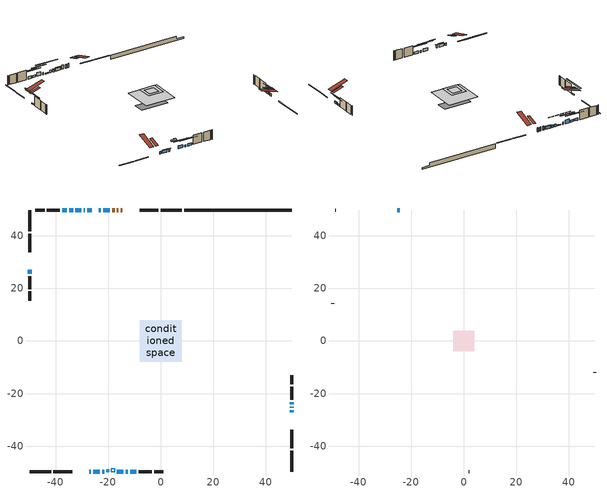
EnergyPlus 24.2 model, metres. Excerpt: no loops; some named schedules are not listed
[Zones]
conditioned space
 floor outside (Floor1 construction): -2.61,-2.61 -2.61,2.61 2.61,2.61 2.61,-2.61 z1.21
 floor adiabatic (AdiabaticFloorConstruction): -7.93,-7.93 -7.93,7.93 7.93,7.93 7.93,-7.93 z3.65
 floor foundation (Slab1 construction): -7.32,-2.89 -7.32,2.89 7.32,2.89 7.32,-2.89 z-1.02
 wall outside (RimJoist1 construction): 8.04,49.81 -0.06,49.81 / -49.81,-49.81 -41.71,-49.81 / -49.81,49.81 -49.81,41.71 / 49.81,-49.81 49.81,-41.71 z1.21:1.51
 wall outside (RimJoist2 construction): -0.99,49.81 -8.03,49.81 / -40.78,-49.81 -33.74,-49.81 / -49.81,40.78 -49.81,33.74 / 49.81,-40.78 49.81,-33.74 z1.21:1.51
 wall outside (AdiabaticWallConstruction 1): -14.6,49.81 -15.22,49.81 / -16.15,49.81 -16.65,49.81 / -17.58,49.81 -18.42,49.81 z1.21:3.24
 wall outside (AdiabaticWallConstruction): -27.17,-49.81 -26.56,-49.81 / -28.81,49.81 -29.27,49.81 / 49.81,-25.38 49.81,-24.92 z1.21:2.43; -19.34,49.81 -21.86,49.81 / -25.63,-49.81 -23.14,-49.81 / -16.66,-49.81 -14.16,-49.81 z1.21:2.66; -22.79,49.81 -23.49,49.81 z1.21:2.2; -22.21,-49.81 -21.52,-49.81 z1.21:2.63; -26.16,49.81 -27.88,49.81 / -49.81,27.17 -49.81,25.59 z1.21:1.72; 49.81,-27.17 49.81,-26.3 / -35.71,49.81 -37.42,49.81 z1.21:2.45; 49.81,-23.99 49.81,-23.28 z1.21:2.23; -30.2,49.81 -32.43,49.81 z1.21:3.22; -33.36,49.81 -34.79,49.81 z1.21:2.28; -13.24,-49.81 -12.52,-49.81 z1.21:2.21; -11.6,-49.81 -9.31,-49.81 z1.21:2.35
 wall outside (Wall1 construction): -38.34,49.81 -43.25,49.81 / -8.38,-49.81 -3.47,-49.81 / -49.81,24.66 -49.81,19.76 / 49.81,-22.35 49.81,-17.44 z1.21:6.09
 wall outside (Wall2 construction): -44.18,49.81 -47.75,49.81 / -2.54,-49.81 1.02,-49.81 / -49.81,18.83 -49.81,15.26 / 49.81,-16.51 49.81,-12.94 z1.21:6.09
 wall foundation (FoundationWall1 construction): 8.97,49.81,-1.02 8.97,49.81,1.21 45.73,49.81,1.21 45.73,49.81,-0.14 49.81,49.81,-0.14 49.81,49.81,-1.02
 window (WindowConstruction 12): -27.17,-49.81 -26.56,-49.81 z1.21:2.43
 window (WindowConstruction 8): -19.35,49.81 -21.86,49.81 z1.21:2.66
 window (WindowConstruction 9): -22.79,49.81 -23.49,49.81 z1.21:2.2
 window (WindowConstruction 10): -25.63,-49.81 -23.14,-49.81 z1.21:2.66
 window (WindowConstruction 11): -22.21,-49.81 -21.52,-49.81 z1.21:2.63
 window (WindowConstruction 13): -26.16,49.81 -27.88,49.81 z1.21:1.72
 window (WindowConstruction 14): -49.81,27.17 -49.81,25.59 z1.21:1.72
 window (WindowConstruction): 49.81,-27.17 49.81,-26.3 z1.21:2.45
 window (WindowConstruction 15): -28.81,49.81 -29.27,49.81 z1.21:2.43
 window (WindowConstruction 16): 49.81,-25.38 49.81,-24.92 z1.21:2.43
 window (WindowConstruction 1): 49.81,-23.99 49.81,-23.28 z1.21:2.22
 window (WindowConstruction 2): -30.2,49.81 -32.43,49.81 z1.21:3.22
 window (WindowConstruction 3): -33.36,49.81 -34.79,49.81 z1.21:2.28
 window (WindowConstruction 4): -35.71,49.81 -37.42,49.81 z1.21:2.45
 window (WindowConstruction 5): -16.65,-49.81 -14.16,-49.81 z1.21:2.66
 window (WindowConstruction 6): -13.24,-49.81 -12.52,-49.81 z1.21:2.21
 window (WindowConstruction 7): -11.6,-49.81 -9.31,-49.81 z1.21:2.35
 door (Door): -14.61,49.81 -15.22,49.81 z1.21:3.24
 door (Door 1): -16.15,49.81 -16.65,49.81 z1.21:3.24
 door (Door 2): -17.58,49.81 -18.42,49.81 z1.21:3.24
 ceiling adiabatic (AdiabaticFloorConstruction): 7.93,-7.93 7.93,7.93 -7.93,7.93 -7.93,-7.93 z3.65
 roof outside (Roof2 construction): -13.68,49.81,6.09 -13.68,44.54,7.84 -12.29,44.54,7.84 -12.29,49.81,6.09; -28.1,-49.81,6.09 -28.1,-44.54,7.84 -29.48,-44.54,7.84 -29.48,-49.81,6.09; -49.81,28.1,6.09 -44.54,28.1,7.84 -44.54,29.48,7.84 -49.81,29.48,6.09; 49.81,-28.1,6.09 44.54,-28.1,7.84 44.54,-29.48,7.84 49.81,-29.48,6.09
 roof outside (AdiabaticRoofConstruction): -19.73,-49.81,6.09 -19.73,-48.99,6.36 -20.6,-48.99,6.36 -20.6,-49.81,6.09; -17.58,-49.81,6.09 -17.58,-48.65,6.47 -18.8,-48.65,6.47 -18.8,-49.81,6.09
 skylight (SkylightConstruction): -19.73,-49.81,6.09 -19.73,-48.99,6.36 -20.59,-48.99,6.36 -20.59,-49.81,6.09
 skylight (SkylightConstruction 1): -17.58,-49.81,6.09 -17.58,-48.65,6.47 -18.8,-48.65,6.47 -18.8,-49.81,6.09
attic - vented
 floor to conditioned space (Floor2 construction Reversed): -2.44,-2.44 -2.44,2.44 2.44,2.44 2.44,-2.44 z6.09
 floor to conditioned space (Floor3 construction Reversed): -3.97,-3.97 -3.97,3.97 3.97,3.97 3.97,-3.97 z6.09
 wall outside (AdiabaticWallConstruction): -24.41,49.81 -25.23,49.81 z1.21:2.43
 wall outside (Wall3 construction): -48.68,49.81 -48.88,49.81 / 1.95,-49.81 2.15,-49.81 / -49.81,14.33 -49.81,14.13 / 49.81,-12.01 49.81,-11.81 z1.21:6.09
 window (WindowConstruction 17): -24.42,49.81 -25.23,49.81 z1.21:2.43
 roof outside (Roof1 construction): -11.36,49.81,6.09 -11.36,40.72,9.12 -8.96,40.72,9.12 -8.96,49.81,6.09; -30.41,-49.81,6.09 -30.41,-40.72,9.12 -32.81,-40.72,9.12 -32.81,-49.81,6.09; -49.81,30.41,6.09 -40.72,30.41,9.12 -40.72,32.81,9.12 -49.81,32.81,6.09; 49.81,-30.41,6.09 40.72,-30.41,9.12 40.72,-32.81,9.12 49.81,-32.81,6.09
shading: -22.06,49.81 -19.14,49.81 -19.14,50.22 -22.06,50.22 z2.86; -23.69,49.81 -22.59,49.81 -22.59,50.22 -23.69,50.22 z2.4; -22.94,-49.81 -25.83,-49.81 -25.83,-50.22 -22.94,-50.22 z2.86; -21.32,-49.81 -22.41,-49.81 -22.41,-50.22 -21.32,-50.22 z2.83; -33.26,49.81 -20.78,49.81 -20.78,50.22 -33.26,50.22 z7.1; -49.81,20.21 -49.81,32.55 -50.22,32.55 -50.22,20.21 z7.1; 49.81,-23.36 49.81,-30.11 50.22,-30.11 50.22,-23.36 z5.39; 49.81,-20.34 49.81,-26.93 50.22,-26.93 50.22,-20.34 z5.17; -35.38,49.81 -27.26,49.81 -27.26,50.22 -35.38,50.22 z6.16; -37.73,49.81 -30.42,49.81 -30.42,50.22 -37.73,50.22 z5.22; -40.36,49.81 -32.77,49.81 -32.77,50.22 -40.36,50.22 z5.39; -11.22,-49.81 -19.6,-49.81 -19.6,-50.22 -11.22,-50.22 z5.6; -9.58,-49.81 -16.18,-49.81 -16.18,-50.22 -9.58,-50.22 z5.15; -6.37,-49.81 -14.54,-49.81 -14.54,-50.22 -6.37,-50.22 z5.29
[Building]
Building 1: Terrain=Suburbs
[Site:Location]
Montreal Intl AP_QC: Latitude {deg}=45.47; Longitude {deg}=-73.74; Time Zone {hr}=-5; Elevation {m}=36; Keep Site Location Information=Yes
[Site:GroundTemperature:Shallow]
2.07863, -0.316383, -0.508184, 0.628371, 5.19101, 9.73239, 13.6695, 16.1636, 16.3755, 14.347, 10.5102, 6.10817
[Site:WaterMainsTemperature]
Calculation Method=Schedule; Temperature Schedule=mains temperature schedule
[Material] Roughness=Rough; Thermal Absorptance=0.9
Name | Thickness {m} | Conductivity {W/m-K} | Density {kg/m3} | Specific Heat {J/kg-K} | Solar Absorptance | Visible Absorptance
asphalt or fiberglass shingles | 0.00635 | 0.162714 | 1121.4 | 1465.45 | 0.4 | 0.4
asphalt or fiberglass shingles 1 | 0.00635 | 0.162714 | 1121.4 | 1465.45 | 0.7 | 0.7
ceiling loosefill ins | 0.0846667 | 0.0480833 | 16.02 | 1046.75 | 0.7 | 0.7
ceiling stud and cavity | 0.1397 | 0.101454 | 65.682 | 1177.47 | 0.7 | 0.7
ceiling stud and cavity 1 | 0.1397 | 0.0937792 | 65.682 | 1177.47 | 0.7 | 0.7
concrete 4.0 in. | 0.1016 | 1.803125 | 2242.8 | 837.4 | 0.7 | 0.7
concrete 8.0 in. | 0.2032 | 1.803125 | 2242.8 | 837.4 | 0.7 | 0.7
door material | 0.04445 | 0.053851 | 512.64 | 1214.23 | 0.7 | 0.7
door material 1 | 0.04445 | 0.188738 | 512.64 | 1214.23 | 0.7 | 0.7
exterior vertical ins | 0.00672149 | 0.029427 | 32.04 | 1214.23 | 0.7 | 0.7
floor covering | 0.0127 | 0.0433444 | 54.468 | 1339.84 | 0.6 | 0.6
floor rigid ins; roof rigid ins 1; wall rigid ins 1 | 0.512978 | 0.029427 | 32.04 | 1214.23 | 0.7 | 0.7
floor stud and cavity | 0.1397 | 0.0928796 | 92.3553 | 1139.71 | 0.7 | 0.7
floor stud and cavity 1 | 0.1397 | 1.75129 | 37.0049 | 1207.88 | 0.7 | 0.7
furniture material conditioned space 1 | 0.1524 | 0.115458 | 640.8 | 1214.23 | 0.6 | 0.6
gypsum board | 0.0127 | 0.160291 | 801 | 837.4 | 0.6 | 0.6
gypsum board 1 | 0.0127 | 0.160291 | 801 | 837.4 | 0.7 | 0.7
osb sheathing 0.5 in. | 0.0127 | 0.115458 | 512.64 | 1214.23 | 0.7 | 0.7
osb sheathing 0.75 in. | 0.01905 | 0.115458 | 512.64 | 1214.23 | 0.7 | 0.7
osb sheathing 2.0 in. | 0.0508 | 0.115458 | 512.64 | 1214.23 | 0.7 | 0.7
rim joist rigid ins; roof rigid ins; wall rigid ins | 0.051816 | 0.029427 | 32.04 | 1214.23 | 0.7 | 0.7
rim joist stud and cavity | 0.0508 | 0.0405436 | 125.044 | 1163.47 | 0.6 | 0.6
rim joist stud and cavity 1 | 0.0508 | 0.859146 | 125.044 | 1163.47 | 0.6 | 0.6
roof stud and cavity | 0.2032 | 0.153094 | 78.34581 | 1123.46 | 0.7 | 0.7
roof stud and cavity 1 | 0.18415 | 1.78685 | 37.0049 | 1207.88 | 0.6 | 0.6
wall stud and cavity | 0.1397 | 0.0974674 | 139.0536 | 1170.24 | 0.7 | 0.7
wall stud and cavity 1 | 0.1397 | 0.19304 | 139.0536 | 1170.24 | 0.7 | 0.7
wall stud and cavity 2 | 0.0889 | 6.1454 | 50.32683 | 1063.81 | 0.6 | 0.6
wall stud and cavity 3 | 0.0889 | 0.380278 | 52.3479 | 1209.89 | 0.7 | 0.7
wall stud and cavity 4 | 0.0889 | 0.391764 | 83.0341 | 1211.67 | 0.7 | 0.7
wood siding | 0.0254 | 0.102417 | 544.68 | 1172.36 | 0.4 | 0.4
wood siding 1 | 0.00254 | 0.102417 | 544.68 | 1172.36 | 0.4 | 0.4
wood siding 2; wood siding 3; wood siding 4 | 0.0254 | 0.102417 | 544.68 | 1172.36 | 0.7 | 0.7
[WindowMaterial:SimpleGlazingSystem]
Name | U-Factor {W/m2-K} | Solar Heat Gain Coefficient
SkylightMaterial | 5.21453 | 0.7381
SkylightMaterial 1 | 4.26892 | 0.7453
WindowMaterial | 2.99742 | 0.54
WindowMaterial 1 | 4.79848 | 0.65
WindowMaterial 10 | 4.64006 | 0.66
WindowMaterial 11 | 3.13653 | 0.62
WindowMaterial 12 | 4.752486 | 0.53
WindowMaterial 13 | 5.73364 | 0.59
WindowMaterial 14 | 5.36174 | 0.62
WindowMaterial 15 | 3.148451 | 0.63
WindowMaterial 2 | 3.088832 | 0.61
WindowMaterial 3 | 4.24942 | 0.69
WindowMaterial 4 | 2.04351 | 0.58
WindowMaterial 5 | 3.838328 | 0.71
WindowMaterial 6 | 4.80756 | 0.65
WindowMaterial 7 | 4.0081 | 0.7
WindowMaterial 8 | 3.835489 | 0.71
WindowMaterial 9 | 3.08429 | 0.53
[Construction]
AdiabaticFloorConstruction: floor stud and cavity 1, floor rigid ins, osb sheathing 0.75 in., floor covering
AdiabaticRoofConstruction: asphalt or fiberglass shingles 1, roof rigid ins 1, osb sheathing 0.75 in., roof stud and cavity 1
AdiabaticWallConstruction: wood siding 3, wall rigid ins 1, wall stud and cavity 3, gypsum board
AdiabaticWallConstruction 1: wood siding 4, wall rigid ins 1, wall stud and cavity 3, gypsum board
Door; Door 1: door material
Door 2: door material 1
Floor1 construction: floor stud and cavity, osb sheathing 0.75 in., floor covering
Floor2 construction Reversed: gypsum board, ceiling stud and cavity, ceiling loosefill ins
Floor3 construction Reversed: gypsum board, ceiling stud and cavity 1, ceiling loosefill ins
FoundationWall1 construction: concrete 8.0 in., gypsum board 1
furniture construction conditioned space 1: furniture material conditioned space 1
PartitionWallConstruction: gypsum board, wall stud and cavity 4, gypsum board
RimJoist1 construction: wood siding 2, rim joist rigid ins, osb sheathing 2.0 in., rim joist stud and cavity
RimJoist2 construction: wood siding 2, osb sheathing 2.0 in., rim joist stud and cavity 1
Roof1 construction: asphalt or fiberglass shingles
Roof2 construction: asphalt or fiberglass shingles, roof rigid ins, osb sheathing 0.75 in., roof stud and cavity, gypsum board
SkylightConstruction: SkylightMaterial
SkylightConstruction 1: SkylightMaterial 1
Slab1 construction: concrete 4.0 in.
Wall1 construction: wood siding, osb sheathing 0.5 in., wall stud and cavity, gypsum board
Wall2 construction: wood siding, wall rigid ins, osb sheathing 0.5 in., wall stud and cavity 1, gypsum board
Wall3 construction: wood siding 1, wall stud and cavity 2
WindowConstruction: WindowMaterial
WindowConstruction 1: WindowMaterial 1
WindowConstruction 10; WindowConstruction 5: WindowMaterial 5
WindowConstruction 11: WindowMaterial 10
WindowConstruction 12: WindowMaterial 11
WindowConstruction 13: WindowMaterial 12
WindowConstruction 14: WindowMaterial 13
WindowConstruction 15; WindowConstruction 16: WindowMaterial 14
WindowConstruction 17: WindowMaterial 15
WindowConstruction 2: WindowMaterial 2
WindowConstruction 3: WindowMaterial 3
WindowConstruction 4: WindowMaterial 4
WindowConstruction 6: WindowMaterial 6
WindowConstruction 7: WindowMaterial 7
WindowConstruction 8: WindowMaterial 8
WindowConstruction 9: WindowMaterial 9
[Zone] Multiplier=1; Part of Total Floor Area=Yes
Name | Volume {m3}
attic - vented | 44.4611
conditioned space | 665.5
[Space]
Name | Zone | Volume {m3}
attic - vented 1 | attic - vented | 44.4611
conditioned space 1 | conditioned space | 665.5
[ZoneInfiltration:EffectiveLeakageArea]
infil attic - vented 1: Zone or Space=attic - vented 1; Schedule=Always On Discrete; Effective Air Leakage Area {cm2}=3482.01; Stack Coefficient=0.000549991; Wind Coefficient=1.58452e-05
[ZoneMixing]
whole house fan mix: Zone or Space=attic - vented; Schedule=Always On Continuous; Design Flow Rate Calculation Method=Flow/Zone; Design Flow Rate {m3/s}=0; Source Zone or Space=conditioned space
[SurfaceProperty:ExposedFoundationPerimeter]
Slab1: Exposed Perimeter Calculation Method=TotalExposedPerimeter; Total Exposed Perimeter {m}=40.844
[InternalMass] Zone or ZoneList=conditioned space; Space or SpaceList=conditioned space 1
Name | Construction | Surface Area {m2}
furniture mass conditioned space 1 | furniture construction conditioned space 1 | 145.336
partition wall mass | PartitionWallConstruction | 363.34
[Lights]
interior lighting: Zone or ZoneList or Space or SpaceList=conditioned space 1; Schedule=interior lighting schedule; Design Level Calculation Method=LightingLevel; Lighting Level {W}=343.2; Return Air Fraction=0; Fraction Radiant=0.6; Fraction Visible=0.2; Fraction Replaceable=1
[People]
occupants: Zone or ZoneList or Space or SpaceList=conditioned space 1; Number of People Schedule=occupants schedule; Number of People Calculation Method=People; Number of People=3; Fraction Radiant=0.314171; Sensible Heat Fraction=0.56303; Activity Level Schedule=occupants activity schedule; Carbon Dioxide Generation Rate {m3/s-W}=0; Enable ASHRAE 55 Comfort Warnings=No; Mean Radiant Temperature Calculation Type=EnclosureAveraged
[ElectricEquipment] Zone or ZoneList or Space or SpaceList=conditioned space 1; Design Level Calculation Method=EquipmentLevel
Name | Schedule | Design Level {W} | Fraction Latent | Fraction Radiant | Fraction Lost
clothes dryer | clothes dryer schedule | 140.772 | 0.015 | 0.081 | 0.85
clothes washer | clothes washer schedule | 32.1985 | 0.03 | 0.162 | 0.7
cooking range | cooking range schedule | 215.147 | 0.08 | 0.432 | 0.2
dishwasher | dishwasher schedule | 66.8632 | 0.3 | 0.18 | 0.4
fridge | fridge schedule | 72.9452 | 0 | 0.6 | 0
mech vent bath fan 0 | mech vent bath fan 0 schedule | 50.2 | 0 | 0 | 1
mech vent bath fan 1 | mech vent bath fan 1 schedule | 50.2 | 0 | 0 | 1
mech vent house fan | mech vent house fan schedule | 0.95 | 0 | 0 | 1
mech vent house fan cfis | mech vent house fan cfis schedule | 0 | 0 | 0 | 0
mech vent range fan 0 | mech vent range fan 0 schedule | 57 | 0 | 0 | 1
misc plug loads | misc plug loads schedule | 494.7 | 0.045 | 0.513 | 0.1
whole house fan | Always On Discrete | 0 | 0 | 0 | 1
[OtherEquipment] Zone or ZoneList or Space or SpaceList=conditioned space 1; Design Level Calculation Method=EquipmentLevel
Name | Fuel Type | Schedule | Design Level {W} | Fraction Latent | Fraction Radiant | Fraction Lost
clothes dryer 1 | Electricity | clothes dryer schedule | 0 | 0.015 | 0.081 | 0.85
cooking range 1 | Electricity | cooking range schedule | 0 | 0.08 | 0.432 | 0.2
general water use latent | None | general water use schedule | 62.594 | 1 | 0 | 0
general water use sensible | None | general water use schedule | -61.6891 | 0 | 0.6 | 0
mech vent house fan latent load | None | Always On Discrete | 0 | 1 | 0 | 0
mech vent house fan sensible load | None | Always On Discrete | 0 | 0 | 0 | 0
water heater energy adjustment1 | Electricity | Always On Discrete | 0.01 | 0 | 0 | 1
[ZoneInfiltration:DesignFlowRate] Zone or ZoneList or Space or SpaceList=conditioned space 1; Schedule=Always On Discrete; Design Flow Rate Calculation Method=Flow/Zone; Design Flow Rate {m3/s}=0
infil flow; natural vent flow; whole house fan flow
[Foundation:Kiva]
Foundation Kiva 1: Initial Indoor Air Temperature {C}=18; Wall Height Above Grade {m}=1.21; Wall Depth Below Slab {m}=0.2032; Custom Block Material Name 1=exterior vertical ins; Custom Block Depth 1 {m}=2.23001; Custom Block X Position 1 {m}=0.2159; Custom Block Z Position 1 {m}=0
[Foundation:Kiva:Settings]
Soil Conductivity {W/m-K}=0.849921; Soil Density {kg/m3}=1842.3; Soil Specific Heat {J/kg-K}=418.7; Ground Solar Absorptivity=0.9; Ground Thermal Absorptivity=0.9; Ground Surface Roughness {m}=0.03; Far-Field Width {m}=40; Deep-Ground Boundary Condition=ZeroFlux; Deep-Ground Depth {m}=40; Minimum Cell Dimension {m}=0.2; Maximum Cell Growth Coefficient=3; Simulation Timestep=Timestep
[Exterior:Lights]
exterior lighting: Schedule=exterior lighting schedule; Design Level {W}=75.6
[Schedule:Constant]
Name | Hourly Value
Always On Continuous; mech vent house fan schedule; mech vent house fan cfis schedule; Always On Discrete | 1
occupants activity schedule | 117.228
fridge schedule | 0
[Schedule:Week:Daily]
interior lighting schedule Week Rule - Jan1-Jan27: interior lighting schedule day, interior lighting schedule day, interior lighting schedule day, interior lighting schedule day, interior lighting schedule day, interior lighting schedule day, interior lighting schedule day, interior lighting schedule default day, interior lighting schedule default day, interior lighting schedule default day, interior lighting schedule default day, interior lighting schedule default day
interior lighting schedule Week Rule - Jan28-Feb3: interior lighting schedule day, interior lighting schedule day, interior lighting schedule day, interior lighting schedule day, interior lighting schedule day 1, interior lighting schedule day 1, interior lighting schedule day 1, interior lighting schedule default day, interior lighting schedule default day, interior lighting schedule default day, interior lighting schedule default day, interior lighting schedule default day
interior lighting schedule Week Rule - Feb4-Feb24: interior lighting schedule day 1, interior lighting schedule day 1, interior lighting schedule day 1, interior lighting schedule day 1, interior lighting schedule day 1, interior lighting schedule day 1, interior lighting schedule day 1, interior lighting schedule default day, interior lighting schedule default day, interior lighting schedule default day, interior lighting schedule default day, interior lighting schedule default day
interior lighting schedule Week Rule - Feb25-Mar3: interior lighting schedule day 1, interior lighting schedule day 1, interior lighting schedule day 1, interior lighting schedule day 1, interior lighting schedule day 2, interior lighting schedule day 2, interior lighting schedule day 2, interior lighting schedule default day, interior lighting schedule default day, interior lighting schedule default day, interior lighting schedule default day, interior lighting schedule default day
interior lighting schedule Week Rule - Mar4-Mar31: interior lighting schedule day 2, interior lighting schedule day 2, interior lighting schedule day 2, interior lighting schedule day 2, interior lighting schedule day 2, interior lighting schedule day 2, interior lighting schedule day 2, interior lighting schedule default day, interior lighting schedule default day, interior lighting schedule default day, interior lighting schedule default day, interior lighting schedule default day
interior lighting schedule Week Rule - Apr1-Apr28: interior lighting schedule day 3, interior lighting schedule day 3, interior lighting schedule day 3, interior lighting schedule day 3, interior lighting schedule day 3, interior lighting schedule day 3, interior lighting schedule day 3, interior lighting schedule default day, interior lighting schedule default day, interior lighting schedule default day, interior lighting schedule default day, interior lighting schedule default day
interior lighting schedule Week Rule - Apr29-May5: interior lighting schedule day 3, interior lighting schedule day 3, interior lighting schedule day 4, interior lighting schedule day 4, interior lighting schedule day 4, interior lighting schedule day 4, interior lighting schedule day 4, interior lighting schedule default day, interior lighting schedule default day, interior lighting schedule default day, interior lighting schedule default day, interior lighting schedule default day
interior lighting schedule Week Rule - May6-May26: interior lighting schedule day 4, interior lighting schedule day 4, interior lighting schedule day 4, interior lighting schedule day 4, interior lighting schedule day 4, interior lighting schedule day 4, interior lighting schedule day 4, interior lighting schedule default day, interior lighting schedule default day, interior lighting schedule default day, interior lighting schedule default day, interior lighting schedule default day
interior lighting schedule Week Rule - May27-Jun2: interior lighting schedule day 4, interior lighting schedule day 4, interior lighting schedule day 4, interior lighting schedule day 4, interior lighting schedule day 4, interior lighting schedule day 5, interior lighting schedule day 5, interior lighting schedule default day, interior lighting schedule default day, interior lighting schedule default day, interior lighting schedule default day, interior lighting schedule default day
interior lighting schedule Week Rule - Jun3-Jun30: interior lighting schedule day 5, interior lighting schedule day 5, interior lighting schedule day 5, interior lighting schedule day 5, interior lighting schedule day 5, interior lighting schedule day 5, interior lighting schedule day 5, interior lighting schedule default day, interior lighting schedule default day, interior lighting schedule default day, interior lighting schedule default day, interior lighting schedule default day
interior lighting schedule Week Rule - Jul1-Jul28: interior lighting schedule day 6, interior lighting schedule day 6, interior lighting schedule day 6, interior lighting schedule day 6, interior lighting schedule day 6, interior lighting schedule day 6, interior lighting schedule day 6, interior lighting schedule default day, interior lighting schedule default day, interior lighting schedule default day, interior lighting schedule default day, interior lighting schedule default day
interior lighting schedule Week Rule - Jul29-Aug4: interior lighting schedule day 6, interior lighting schedule day 6, interior lighting schedule day 6, interior lighting schedule day 7, interior lighting schedule day 7, interior lighting schedule day 7, interior lighting schedule day 7, interior lighting schedule default day, interior lighting schedule default day, interior lighting schedule default day, interior lighting schedule default day, interior lighting schedule default day
interior lighting schedule Week Rule - Aug5-Aug25: interior lighting schedule day 7, interior lighting schedule day 7, interior lighting schedule day 7, interior lighting schedule day 7, interior lighting schedule day 7, interior lighting schedule day 7, interior lighting schedule day 7, interior lighting schedule default day, interior lighting schedule default day, interior lighting schedule default day, interior lighting schedule default day, interior lighting schedule default day
interior lighting schedule Week Rule - Aug26-Sep1: interior lighting schedule day 7, interior lighting schedule day 7, interior lighting schedule day 7, interior lighting schedule day 7, interior lighting schedule day 7, interior lighting schedule day 7, interior lighting schedule day 8, interior lighting schedule default day, interior lighting schedule default day, interior lighting schedule default day, interior lighting schedule default day, interior lighting schedule default day
interior lighting schedule Week Rule - Sep2-Sep29: interior lighting schedule day 8, interior lighting schedule day 8, interior lighting schedule day 8, interior lighting schedule day 8, interior lighting schedule day 8, interior lighting schedule day 8, interior lighting schedule day 8, interior lighting schedule default day, interior lighting schedule default day, interior lighting schedule default day, interior lighting schedule default day, interior lighting schedule default day
interior lighting schedule Week Rule - Sep30-Oct6: interior lighting schedule day 8, interior lighting schedule day 9, interior lighting schedule day 9, interior lighting schedule day 9, interior lighting schedule day 9, interior lighting schedule day 9, interior lighting schedule day 9, interior lighting schedule default day, interior lighting schedule default day, interior lighting schedule default day, interior lighting schedule default day, interior lighting schedule default day
interior lighting schedule Week Rule - Oct7-Oct27: interior lighting schedule day 9, interior lighting schedule day 9, interior lighting schedule day 9, interior lighting schedule day 9, interior lighting schedule day 9, interior lighting schedule day 9, interior lighting schedule day 9, interior lighting schedule default day, interior lighting schedule default day, interior lighting schedule default day, interior lighting schedule default day, interior lighting schedule default day
interior lighting schedule Week Rule - Oct28-Nov3: interior lighting schedule day 9, interior lighting schedule day 9, interior lighting schedule day 9, interior lighting schedule day 9, interior lighting schedule day 10, interior lighting schedule day 10, interior lighting schedule day 10, interior lighting schedule default day, interior lighting schedule default day, interior lighting schedule default day, interior lighting schedule default day, interior lighting schedule default day
interior lighting schedule Week Rule - Nov4-Nov24: interior lighting schedule day 10, interior lighting schedule day 10, interior lighting schedule day 10, interior lighting schedule day 10, interior lighting schedule day 10, interior lighting schedule day 10, interior lighting schedule day 10, interior lighting schedule default day, interior lighting schedule default day, interior lighting schedule default day, interior lighting schedule default day, interior lighting schedule default day
interior lighting schedule Week Rule - Nov25-Dec1: interior lighting schedule day 10, interior lighting schedule day 10, interior lighting schedule day 10, interior lighting schedule day 10, interior lighting schedule day 10, interior lighting schedule day 10, interior lighting schedule day 11, interior lighting schedule default day, interior lighting schedule default day, interior lighting schedule default day, interior lighting schedule default day, interior lighting schedule default day
interior lighting schedule Week Rule - Dec2-Dec31: interior lighting schedule day 11, interior lighting schedule day 11, interior lighting schedule day 11, interior lighting schedule day 11, interior lighting schedule day 11, interior lighting schedule day 11, interior lighting schedule day 11, interior lighting schedule default day, interior lighting schedule default day, interior lighting schedule default day, interior lighting schedule default day, interior lighting schedule default day
occupants schedule Week Rule - Jan1-Dec31: occupants schedule day, occupants schedule day, occupants schedule day, occupants schedule day, occupants schedule day, occupants schedule day, occupants schedule day, occupants schedule default day, occupants schedule default day, occupants schedule default day, occupants schedule default day, occupants schedule default day
clothes dryer schedule Week Rule - Jan1-Dec31: clothes dryer schedule day, clothes dryer schedule day, clothes dryer schedule day, clothes dryer schedule day, clothes dryer schedule day, clothes dryer schedule day, clothes dryer schedule day, clothes dryer schedule default day, clothes dryer schedule default day, clothes dryer schedule default day, clothes dryer schedule default day, clothes dryer schedule default day
clothes washer schedule Week Rule - Jan1-Dec31: clothes washer schedule day, clothes washer schedule day, clothes washer schedule day, clothes washer schedule day, clothes washer schedule day, clothes washer schedule day, clothes washer schedule day, clothes washer schedule default day, clothes washer schedule default day, clothes washer schedule default day, clothes washer schedule default day, clothes washer schedule default day
cooking range schedule Week Rule - Jan1-Dec31: cooking range schedule day, cooking range schedule day, cooking range schedule day, cooking range schedule day, cooking range schedule day, cooking range schedule day, cooking range schedule day, cooking range schedule default day, cooking range schedule default day, cooking range schedule default day, cooking range schedule default day, cooking range schedule default day
dishwasher schedule Week Rule - Jan1-Dec31: dishwasher schedule day, dishwasher schedule day, dishwasher schedule day, dishwasher schedule day, dishwasher schedule day, dishwasher schedule day, dishwasher schedule day, dishwasher schedule default day, dishwasher schedule default day, dishwasher schedule default day, dishwasher schedule default day, dishwasher schedule default day
mech vent bath fan 0 schedule Week Rule - Jan1-Dec31: mech vent bath fan 0 schedule day, mech vent bath fan 0 schedule day, mech vent bath fan 0 schedule day, mech vent bath fan 0 schedule day, mech vent bath fan 0 schedule day, mech vent bath fan 0 schedule day, mech vent bath fan 0 schedule day, mech vent bath fan 0 schedule default day, mech vent bath fan 0 schedule default day, mech vent bath fan 0 schedule default day, mech vent bath fan 0 schedule default day, mech vent bath fan 0 schedule default day
mech vent bath fan 1 schedule Week Rule - Jan1-Dec31: mech vent bath fan 1 schedule day, mech vent bath fan 1 schedule day, mech vent bath fan 1 schedule day, mech vent bath fan 1 schedule day, mech vent bath fan 1 schedule day, mech vent bath fan 1 schedule day, mech vent bath fan 1 schedule day, mech vent bath fan 1 schedule default day, mech vent bath fan 1 schedule default day, mech vent bath fan 1 schedule default day, mech vent bath fan 1 schedule default day, mech vent bath fan 1 schedule default day
mech vent range fan 0 schedule Week Rule - Jan1-Dec31: mech vent range fan 0 schedule day, mech vent range fan 0 schedule day, mech vent range fan 0 schedule day, mech vent range fan 0 schedule day, mech vent range fan 0 schedule day, mech vent range fan 0 schedule day, mech vent range fan 0 schedule day, mech vent range fan 0 schedule default day, mech vent range fan 0 schedule default day, mech vent range fan 0 schedule default day, mech vent range fan 0 schedule default day, mech vent range fan 0 schedule default day
misc plug loads schedule Week Rule - Jan1-Dec31: misc plug loads schedule day, misc plug loads schedule day, misc plug loads schedule day, misc plug loads schedule day, misc plug loads schedule day, misc plug loads schedule day, misc plug loads schedule day, misc plug loads schedule default day, misc plug loads schedule default day, misc plug loads schedule default day, misc plug loads schedule default day, misc plug loads schedule default day
general water use schedule Week Rule - Jan1-Dec31: general water use schedule day, general water use schedule day, general water use schedule day, general water use schedule day, general water use schedule day, general water use schedule day, general water use schedule day, general water use schedule default day, general water use schedule default day, general water use schedule default day, general water use schedule default day, general water use schedule default day
exterior lighting schedule Week Rule - Jan1-Jan27: exterior lighting schedule day, exterior lighting schedule day, exterior lighting schedule day, exterior lighting schedule day, exterior lighting schedule day, exterior lighting schedule day, exterior lighting schedule day, exterior lighting schedule default day, exterior lighting schedule default day, exterior lighting schedule default day, exterior lighting schedule default day, exterior lighting schedule default day
exterior lighting schedule Week Rule - Jan28-Feb3: exterior lighting schedule day, exterior lighting schedule day, exterior lighting schedule day, exterior lighting schedule day, exterior lighting schedule day 1, exterior lighting schedule day 1, exterior lighting schedule day 1, exterior lighting schedule default day, exterior lighting schedule default day, exterior lighting schedule default day, exterior lighting schedule default day, exterior lighting schedule default day
exterior lighting schedule Week Rule - Feb4-Feb24: exterior lighting schedule day 1, exterior lighting schedule day 1, exterior lighting schedule day 1, exterior lighting schedule day 1, exterior lighting schedule day 1, exterior lighting schedule day 1, exterior lighting schedule day 1, exterior lighting schedule default day, exterior lighting schedule default day, exterior lighting schedule default day, exterior lighting schedule default day, exterior lighting schedule default day
exterior lighting schedule Week Rule - Feb25-Mar3: exterior lighting schedule day 1, exterior lighting schedule day 1, exterior lighting schedule day 1, exterior lighting schedule day 1, exterior lighting schedule day 2, exterior lighting schedule day 2, exterior lighting schedule day 2, exterior lighting schedule default day, exterior lighting schedule default day, exterior lighting schedule default day, exterior lighting schedule default day, exterior lighting schedule default day
exterior lighting schedule Week Rule - Mar4-Mar31: exterior lighting schedule day 2, exterior lighting schedule day 2, exterior lighting schedule day 2, exterior lighting schedule day 2, exterior lighting schedule day 2, exterior lighting schedule day 2, exterior lighting schedule day 2, exterior lighting schedule default day, exterior lighting schedule default day, exterior lighting schedule default day, exterior lighting schedule default day, exterior lighting schedule default day
[Schedule:Year]
interior lighting schedule: interior lighting schedule Week Rule - Jan1-Jan27, 1, 1, 1, 27, interior lighting schedule Week Rule - Jan28-Feb3, 1, 28, 2, 3, interior lighting schedule Week Rule - Feb4-Feb24, 2, 4, 2, 24, interior lighting schedule Week Rule - Feb25-Mar3, 2, 25, 3, 3, interior lighting schedule Week Rule - Mar4-Mar31, 3, 4, 3, 31, interior lighting schedule Week Rule - Apr1-Apr28, 4, 1, 4, 28, interior lighting schedule Week Rule - Apr29-May5, 4, 29, 5, 5, interior lighting schedule Week Rule - May6-May26, 5, 6, 5, 26, interior lighting schedule Week Rule - May27-Jun2, 5, 27, 6, 2, interior lighting schedule Week Rule - Jun3-Jun30, 6, 3, 6, 30, interior lighting schedule Week Rule - Jul1-Jul28, 7, 1, 7, 28, interior lighting schedule Week Rule - Jul29-Aug4, 7, 29, 8, 4, interior lighting schedule Week Rule - Aug5-Aug25, 8, 5, 8, 25, interior lighting schedule Week Rule - Aug26-Sep1, 8, 26, 9, 1, interior lighting schedule Week Rule - Sep2-Sep29, 9, 2, 9, 29, interior lighting schedule Week Rule - Sep30-Oct6, 9, 30, 10, 6, interior lighting schedule Week Rule - Oct7-Oct27, 10, 7, 10, 27, interior lighting schedule Week Rule - Oct28-Nov3, 10, 28, 11, 3, interior lighting schedule Week Rule - Nov4-Nov24, 11, 4, 11, 24, interior lighting schedule Week Rule - Nov25-Dec1, 11, 25, 12, 1, interior lighting schedule Week Rule - Dec2-Dec31, 12, 2, 12, 31
occupants schedule: occupants schedule Week Rule - Jan1-Dec31, 1, 1, 12, 31
clothes dryer schedule: clothes dryer schedule Week Rule - Jan1-Dec31, 1, 1, 12, 31
clothes washer schedule: clothes washer schedule Week Rule - Jan1-Dec31, 1, 1, 12, 31
cooking range schedule: cooking range schedule Week Rule - Jan1-Dec31, 1, 1, 12, 31
dishwasher schedule: dishwasher schedule Week Rule - Jan1-Dec31, 1, 1, 12, 31
mech vent bath fan 0 schedule: mech vent bath fan 0 schedule Week Rule - Jan1-Dec31, 1, 1, 12, 31
mech vent bath fan 1 schedule: mech vent bath fan 1 schedule Week Rule - Jan1-Dec31, 1, 1, 12, 31
mech vent range fan 0 schedule: mech vent range fan 0 schedule Week Rule - Jan1-Dec31, 1, 1, 12, 31
misc plug loads schedule: misc plug loads schedule Week Rule - Jan1-Dec31, 1, 1, 12, 31
general water use schedule: general water use schedule Week Rule - Jan1-Dec31, 1, 1, 12, 31
exterior lighting schedule: exterior lighting schedule Week Rule - Jan1-Jan27, 1, 1, 1, 27, exterior lighting schedule Week Rule - Jan28-Feb3, 1, 28, 2, 3, exterior lighting schedule Week Rule - Feb4-Feb24, 2, 4, 2, 24, exterior lighting schedule Week Rule - Feb25-Mar3, 2, 25, 3, 3, exterior lighting schedule Week Rule - Mar4-Mar31, 3, 4, 3, 31, exterior lighting schedule Week Rule - Apr1-Apr28, 4, 1, 4, 28, exterior lighting schedule Week Rule - Apr29-May5, 4, 29, 5, 5, exterior lighting schedule Week Rule - May6-May26, 5, 6, 5, 26, exterior lighting schedule Week Rule - May27-Jun2, 5, 27, 6, 2, exterior lighting schedule Week Rule - Jun3-Jun30, 6, 3, 6, 30, exterior lighting schedule Week Rule - Jul1-Jul28, 7, 1, 7, 28, exterior lighting schedule Week Rule - Jul29-Aug4, 7, 29, 8, 4, exterior lighting schedule Week Rule - Aug5-Aug25, 8, 5, 8, 25, exterior lighting schedule Week Rule - Aug26-Sep1, 8, 26, 9, 1, exterior lighting schedule Week Rule - Sep2-Sep29, 9, 2, 9, 29, exterior lighting schedule Week Rule - Sep30-Oct6, 9, 30, 10, 6, exterior lighting schedule Week Rule - Oct7-Oct27, 10, 7, 10, 27, exterior lighting schedule Week Rule - Oct28-Nov3, 10, 28, 11, 3, exterior lighting schedule Week Rule - Nov4-Nov24, 11, 4, 11, 24, exterior lighting schedule Week Rule - Nov25-Dec1, 11, 25, 12, 1, exterior lighting schedule Week Rule - Dec2-Dec31, 12, 2, 12, 31
[Schedule:Compact]
mains temperature schedule: Through: 01/01, For: AllDays, Until: 24:00, 6.56833, Through: 01/02, For: AllDays, Until: 24:00, 6.48722, Through: 01/03, For: AllDays, Until: 24:00, 6.40722, Through: 01/04, For: AllDays, Until: 24:00, 6.32889, Through: 01/05, For: AllDays, Until: 24:00, 6.25167, Through: 01/06, For: AllDays, Until: 24:00, 6.17611, Through: 01/07, For: AllDays, Until: 24:00, 6.10222, Through: 01/08, For: AllDays, Until: 24:00, 6.02944, Through: 01/09, For: AllDays, Until: 24:00, 5.95833, Through: 01/10, For: AllDays, Until: 24:00, 5.88889, Through: 01/11, For: AllDays, Until: 24:00, 5.82056, Through: 01/12, For: AllDays, Until: 24:00, 5.75444, Through: 01/13, For: AllDays, Until: 24:00, 5.68944, Through: 01/14, For: AllDays, Until: 24:00, 5.62611, Through: 01/15, For: AllDays, Until: 24:00, 5.56444, Through: 01/16, For: AllDays, Until: 24:00, 5.50444, Through: 01/17, For: AllDays, Until: 24:00, 5.44611, Through: 01/18, For: AllDays, Until: 24:00, 5.38944, Through: 01/19, For: AllDays, Until: 24:00, 5.33389, Through: 01/20, For: AllDays, Until: 24:00, 5.28111, Through: 01/21, For: AllDays, Until: 24:00, 5.22944, Through: 01/22, For: AllDays, Until: 24:00, 5.17944, Through: 01/23, For: AllDays, Until: 24:00, 5.13111, Through: 01/24, For: AllDays, Until: 24:00, 5.085, Through: 01/25, For: AllDays, Until: 24:00, 5.04056, Through: 01/26, For: AllDays, Until: 24:00, 4.99778, Through: 01/27, For: AllDays, Until: 24:00, 4.95667, Through: 01/28, For: AllDays, Until: 24:00, 4.91778, Through: 01/29, For: AllDays, Until: 24:00, 4.88056, Through: 01/30, For: AllDays, Until: 24:00, 4.845, Through: 01/31, For: AllDays, Until: 24:00, 4.81167, Through: 02/01, For: AllDays, Until: 24:00, 4.77944, Through: 02/02, For: AllDays, Until: 24:00, 4.75, Through: 02/03, For: AllDays, Until: 24:00, 4.72167, Through: 02/04, For: AllDays, Until: 24:00, 4.69611, Through: 02/05, For: AllDays, Until: 24:00, 4.67167, Through: 02/06, For: AllDays, Until: 24:00, 4.64944, Through: 02/07, For: AllDays, Until: 24:00, 4.62889, Through: 02/08, For: AllDays, Until: 24:00, 4.61056, Through: 02/09, For: AllDays, Until: 24:00, 4.59389, Through: 02/10, For: AllDays, Until: 24:00, 4.57944, Through: 02/11, For: AllDays, Until: 24:00, 4.56667, Through: 02/12, For: AllDays, Until: 24:00, 4.55611, Through: 02/13, For: AllDays, Until: 24:00, 4.54722, Through: 02/14, For: AllDays, Until: 24:00, 4.54056, Through: 02/15, For: AllDays, Until: 24:00, 4.53556, Through: 02/16, For: AllDays, Until: 24:00, 4.53278, Through: 02/17, For: AllDays, Until: 24:00, 4.53167, Through: 02/18, For: AllDays, Until: 24:00, 4.53278, Through: 02/19, For: AllDays, Until: 24:00, 4.53556, Through: 02/20, For: AllDays, Until: 24:00, 4.54056, Through: 02/21, For: AllDays, Until: 24:00, 4.54722, Through: 02/22, For: AllDays, Until: 24:00, 4.55611, Through: 02/23, For: AllDays, Until: 24:00, 4.56667, Through: 02/24, For: AllDays, Until: 24:00, 4.57944, Through: 02/25, For: AllDays, Until: 24:00, 4.59389, Through: 02/26, For: AllDays, Until: 24:00, 4.61056, Through: 02/27, For: AllDays, Until: 24:00, 4.62889, Through: 02/28, For: AllDays, Until: 24:00, 4.64889, Through: 03/01, For: AllDays, Until: 24:00, 4.67111, Through: 03/02, For: AllDays, Until: 24:00, 4.69556, Through: 03/03, For: AllDays, Until: 24:00, 4.72167, Through: 03/04, For: AllDays, Until: 24:00, 4.74944, Through: 03/05, For: AllDays, Until: 24:00, 4.77944, Through: 03/06, For: AllDays, Until: 24:00, 4.81111, Through: 03/07, For: AllDays, Until: 24:00, 4.84444, Through: 03/08, For: AllDays, Until: 24:00, 4.88, Through: 03/09, For: AllDays, Until: 24:00, 4.91722, Through: 03/10, For: AllDays, Until: 24:00, 4.95611, Through: 03/11, For: AllDays, Until: 24:00, 4.99722, Through: 03/12, For: AllDays, Until: 24:00, 5.04, Through: 03/13, For: AllDays, Until: 24:00, 5.08444, Through: 03/14, For: AllDays, Until: 24:00, 5.13056, Through: 03/15, For: AllDays, Until: 24:00, 5.17889, Through: 03/16, For: AllDays, Until: 24:00, 5.22833, Through: 03/17, For: AllDays, Until: 24:00, 5.28, Through: 03/18, For: AllDays, Until: 24:00, 5.33333, Through: 03/19, For: AllDays, Until: 24:00, 5.38833, Through: 03/20, For: AllDays, Until: 24:00, 5.445, Through: 03/21, For: AllDays, Until: 24:00, 5.50333, Through: 03/22, For: AllDays, Until: 24:00, 5.56333, Through: 03/23, For: AllDays, Until: 24:00, 5.625, Through: 03/24, For: AllDays, Until: 24:00, 5.68833, Through: 03/25, For: AllDays, Until: 24:00, 5.75333, Through: 03/26, For: AllDays, Until: 24:00, 5.81944, Through: 03/27, For: AllDays, Until: 24:00, 5.88778, Through: 03/28, For: AllDays, Until: 24:00, 5.95722, Through: 03/29, For: AllDays, Until: 24:00, 6.02833, Through: 03/30, For: AllDays, Until: 24:00, 6.10111, Through: 03/31, For: AllDays, Until: 24:00, 6.175, Through: 04/01, For: AllDays, Until: 24:00, 6.25056, Through: 04/02, For: AllDays, Until: 24:00, 6.32778, Through: 04/03, For: AllDays, Until: 24:00, 6.40611, Through: 04/04, For: AllDays, Until: 24:00, 6.48556, Through: 04/05, For: AllDays, Until: 24:00, 6.56722, Through: 04/06, For: AllDays, Until: 24:00, 6.64944, Through: 04/07, For: AllDays, Until: 24:00, 6.73333, Through: 04/08, For: AllDays, Until: 24:00, 6.81833, Through: 04/09, For: AllDays, Until: 24:00, 6.905, Through: 04/10, For: AllDays, Until: 24:00, 6.99278, Through: 04/11, For: AllDays, Until: 24:00, 7.08111, Through: 04/12, For: AllDays, Until: 24:00, 7.17167, Through: 04/13, For: AllDays, Until: 24:00, 7.26278, Through: 04/14, For: AllDays, Until: 24:00, 7.355, Through: 04/15, For: AllDays, Until: 24:00, 7.44833, Through: 04/16, For: AllDays, Until: 24:00, 7.54278, Through: 04/17, For: AllDays, Until: 24:00, 7.63889, Through: 04/18, For: AllDays, Until: 24:00, 7.735, Through: 04/19, For: AllDays, Until: 24:00, 7.83278, Through: 04/20, For: AllDays, Until: 24:00, 7.93167, Through: 04/21, For: AllDays, Until: 24:00, 8.03111, Through: 04/22, For: AllDays, Until: 24:00, 8.13167, Through: 04/23, For: AllDays, Until: 24:00, 8.23278, Through: 04/24, For: AllDays, Until: 24:00, 8.335, Through: 04/25, For: AllDays, Until: 24:00, 8.43778, Through: 04/26, For: AllDays, Until: 24:00, 8.54167, Through: 04/27, For: AllDays, Until: 24:00, 8.64611, Through: 04/28, For: AllDays, Until: 24:00, 8.75167, Through: 04/29, For: AllDays, Until: 24:00, 8.85778, Through: 04/30, For: AllDays, Until: 24:00, 8.96444, Through: 05/01, For: AllDays, Until: 24:00, 9.07167, Through: 05/02, For: AllDays, Until: 24:00, 9.17944, Through: 05/03, For: AllDays, Until: 24:00, 9.28778, Through: 05/04, For: AllDays, Until: 24:00, 9.39667, Through: 05/05, For: AllDays, Until: 24:00, 9.50667, Through: 05/06, For: AllDays, Until: 24:00, 9.61667, Through: 05/07, For: AllDays, Until: 24:00, 9.72667, Through: 05/08, For: AllDays, Until: 24:00, 9.83778, Through: 05/09, For: AllDays, Until: 24:00, 9.94889, Through: 05/10, For: AllDays, Until: 24:00, 10.0606, Through: 05/11, For: AllDays, Until: 24:00, 10.1722, Through: 05/12, For: AllDays, Until: 24:00, 10.2844, Through: 05/13, For: AllDays, Until: 24:00, 10.3967, Through: 05/14, For: AllDays, Until: 24:00, 10.5094, Through: 05/15, For: AllDays, Until: 24:00, 10.6222, Through: 05/16, For: AllDays, Until: 24:00, 10.735, Through: 05/17, For: AllDays, Until: 24:00, 10.8478, Through: 05/18, For: AllDays, Until: 24:00, 10.9611, Through: 05/19, For: AllDays, Until: 24:00, 11.0744, Through: 05/20, For: AllDays, Until: 24:00, 11.1872, Through: 05/21, For: AllDays, Until: 24:00, 11.3006, Through: 05/22, For: AllDays, Until: 24:00, 11.4133, Through: 05/23, For: AllDays, Until: 24:00, 11.5267, Through: 05/24, For: AllDays, Until: 24:00, 11.6394, Through: 05/25, For: AllDays, Until: 24:00, 11.7522, Through: 05/26, For: AllDays, Until: 24:00, 11.8644, Through: 05/27, For: AllDays, Until: 24:00, 11.9767, Through: 05/28, For: AllDays, Until: 24:00, 12.0889, Through: 05/29, For: AllDays, Until: 24:00, 12.2006, Through: 05/30, For: AllDays, Until: 24:00, 12.3122, Through: 05/31, For: AllDays, Until: 24:00, 12.4228, Through: 06/01, For: AllDays, Until: 24:00, 12.5339, Through: 06/02, For: AllDays, Until: 24:00, 12.6439, Through: 06/03, For: AllDays, Until: 24:00, 12.7539, Through: 06/04, For: AllDays, Until: 24:00, 12.8628, Through: 06/05, For: AllDays, Until: 24:00, 12.9717, Through: 06/06, For: AllDays, Until: 24:00, 13.08, Through: 06/07, For: AllDays, Until: 24:00, 13.1878, Through: 06/08, For: AllDays, Until: 24:00, 13.2944, Through: 06/09, For: AllDays, Until: 24:00, 13.4011, Through: 06/10, For: AllDays, Until: 24:00, 13.5067, Through: 06/11, For: AllDays, Until: 24:00, 13.6117, Through: 06/12, For: AllDays, Until: 24:00, 13.7156, Through: 06/13, For: AllDays, Until: 24:00, 13.8194, Through: 06/14, For: AllDays, Until: 24:00, 13.9222, Through: 06/15, For: AllDays, Until: 24:00, 14.0239, Through: 06/16, For: AllDays, Until: 24:00, 14.125, Through: 06/17, For: AllDays, Until: 24:00, 14.225, Through: 06/18, For: AllDays, Until: 24:00, 14.3239, Through: 06/19, For: AllDays, Until: 24:00, 14.4222, Through: 06/20, For: AllDays, Until: 24:00, 14.5194, Through: 06/21, For: AllDays, Until: 24:00, 14.6156, Through: 06/22, For: AllDays, Until: 24:00, 14.7106, Through: 06/23, For: AllDays, Until: 24:00, 14.805, Through: 06/24, For: AllDays, Until: 24:00, 14.8978, Through: 06/25, For: AllDays, Until: 24:00, 14.9894, Through: 06/26, For: AllDays, Until: 24:00, 15.0806, Through: 06/27, For: AllDays, Until: 24:00, 15.17, Through: 06/28, For: AllDays, Until: 24:00, 15.2583, Through: 06/29, For: AllDays, Until: 24:00, 15.3456, Through: 06/30, For: AllDays, Until: 24:00, 15.4311, Through: 07/01, For: AllDays, Until: 24:00, 15.5161, Through: 07/02, For: AllDays, Until: 24:00, 15.5989, Through: 07/03, For: AllDays, Until: 24:00, 15.6811, Through: 07/04, For: AllDays, Until: 24:00, 15.7617, Through: 07/05, For: AllDays, Until: 24:00, 15.8411, Through: 07/06, For: AllDays, Until: 24:00, 15.9189, Through: 07/07, For: AllDays, Until: 24:00, 15.995, Through: 07/08, For: AllDays, Until: 24:00, 16.07, Through: 07/09, For: AllDays, Until: 24:00, 16.1433, Through: 07/10, For: AllDays, Until: 24:00, 16.2156, Through: 07/11, For: AllDays, Until: 24:00, 16.2861, Through: 07/12, For: AllDays, Until: 24:00, 16.355, Through: 07/13, For: AllDays, Until: 24:00, 16.4222, Through: 07/14, For: AllDays, Until: 24:00, 16.4878, Through: 07/15, For: AllDays, Until: 24:00, 16.5522, Through: 07/16, For: AllDays, Until: 24:00, 16.615, Through: 07/17, For: AllDays, Until: 24:00, 16.6756, Through: 07/18, For: AllDays, Until: 24:00, 16.735, Through: 07/19, For: AllDays, Until: 24:00, 16.7928, Through: 07/20, For: AllDays, Until: 24:00, 16.8489, Through: 07/21, For: AllDays, Until: 24:00, 16.9028, Through: 07/22, For: AllDays, Until: 24:00, 16.9556, Through: 07/23, For: AllDays, Until: 24:00, 17.0061, Through: 07/24, For: AllDays, Until: 24:00, 17.0556, Through: 07/25, For: AllDays, Until: 24:00, 17.1028, Through: 07/26, For: AllDays, Until: 24:00, 17.1483, Through: 07/27, For: AllDays, Until: 24:00, 17.1917, Through: 07/28, For: AllDays, Until: 24:00, 17.2339, Through: 07/29, For: AllDays, Until: 24:00, 17.2739, Through: 07/30, For: AllDays, Until: 24:00, 17.3122, Through: 07/31, For: AllDays, Until: 24:00, 17.3489, Through: 08/01, For: AllDays, Until: 24:00, 17.3833, Through: 08/02, For: AllDays, Until: 24:00, 17.4161, Through: 08/03, For: AllDays, Until: 24:00, 17.4467, Through: 08/04, For: AllDays, Until: 24:00, 17.4761, Through: 08/05, For: AllDays, Until: 24:00, 17.5028, Through: 08/06, For: AllDays, Until: 24:00, 17.5283, Through: 08/07, For: AllDays, Until: 24:00, 17.5517, Through: 08/08, For: AllDays, Until: 24:00, 17.5728, Through: 08/09, For: AllDays, Until: 24:00, 17.5922, Through: 08/10, For: AllDays, Until: 24:00, 17.61, Through: 08/11, For: AllDays, Until: 24:00, 17.6256, Through: 08/12, For: AllDays, Until: 24:00, 17.6394, Through: 08/13, For: AllDays, Until: 24:00, 17.6511, Through: 08/14, For: AllDays, Until: 24:00, 17.6611, Through: 08/15, For: AllDays, Until: 24:00, 17.6689, Through: 08/16, For: AllDays, Until: 24:00, 17.675, Through: 08/17, For: AllDays, Until: 24:00, 17.6789, Through: 08/18, For: AllDays, Until: 24:00, 17.6811, Through: 08/19, For: AllDays, Until: 24:00, 17.6811, Through: 08/20, For: AllDays, Until: 24:00, 17.6794, Through: 08/21, For: AllDays, Until: 24:00, 17.6756, Through: 08/22, For: AllDays, Until: 24:00, 17.67, Through: 08/23, For: AllDays, Until: 24:00, 17.6622, Through: 08/24, For: AllDays, Until: 24:00, 17.6528, Through: 08/25, For: AllDays, Until: 24:00, 17.6411, Through: 08/26, For: AllDays, Until: 24:00, 17.6278, Through: 08/27, For: AllDays, Until: 24:00, 17.6122, Through: 08/28, For: AllDays, Until: 24:00, 17.595, Through: 08/29, For: AllDays, Until: 24:00, 17.5756, Through: 08/30, For: AllDays, Until: 24:00, 17.5544, Through: 08/31, For: AllDays, Until: 24:00, 17.5311, Through: 09/01, For: AllDays, Until: 24:00, 17.5061, Through: 09/02, For: AllDays, Until: 24:00, 17.4794, Through: 09/03, For: AllDays, Until: 24:00, 17.4506, Through: 09/04, For: AllDays, Until: 24:00, 17.42, Through: 09/05, For: AllDays, Until: 24:00, 17.3878, Through: 09/06, For: AllDays, Until: 24:00, 17.3533, Through: 09/07, For: AllDays, Until: 24:00, 17.3172, Through: 09/08, For: AllDays, Until: 24:00, 17.2789, Through: 09/09, For: AllDays, Until: 24:00, 17.2389, Through: 09/10, For: AllDays, Until: 24:00, 17.1972, Through: 09/11, For: AllDays, Until: 24:00, 17.1539, Through: 09/12, For: AllDays, Until: 24:00, 17.1083, Through: 09/13, For: AllDays, Until: 24:00, 17.0617, Through: 09/14, For: AllDays, Until: 24:00, 17.0128, Through: 09/15, For: AllDays, Until: 24:00, 16.9622, Through: 09/16, For: AllDays, Until: 24:00, 16.9094, Through: 09/17, For: AllDays, Until: 24:00, 16.8556, Through: 09/18, For: AllDays, Until: 24:00, 16.8, Through: 09/19, For: AllDays, Until: 24:00, 16.7422, Through: 09/20, For: AllDays, Until: 24:00, 16.6833, Through: 09/21, For: AllDays, Until: 24:00, 16.6228, Through: 09/22, For: AllDays, Until: 24:00, 16.56, Through: 09/23, For: AllDays, Until: 24:00, 16.4961, Through: 09/24, For: AllDays, Until: 24:00, 16.4306, Through: 09/25, For: AllDays, Until: 24:00, 16.3633, Through: 09/26, For: AllDays, Until: 24:00, 16.295, Through: 09/27, For: AllDays, Until: 24:00, 16.2244, Through: 09/28, For: AllDays, Until: 24:00, 16.1528, Through: 09/29, For: AllDays, Until: 24:00, 16.0794, Through: 09/30, For: AllDays, Until: 24:00, 16.0044, Through: 10/01, For: AllDays, Until: 24:00, 15.9283, Through: 10/02, For: AllDays, Until: 24:00, 15.8511, Through: 10/03, For: AllDays, Until: 24:00, 15.7717, Through: 10/04, For: AllDays, Until: 24:00, 15.6917, Through: 10/05, For: AllDays, Until: 24:00, 15.6094, Through: 10/06, For: AllDays, Until: 24:00, 15.5267, Through: 10/07, For: AllDays, Until: 24:00, 15.4422, Through: 10/08, For: AllDays, Until: 24:00, 15.3567, Through: 10/09, For: AllDays, Until: 24:00, 15.2694, Through: 10/10, For: AllDays, Until: 24:00, 15.1811, Through: 10/11, For: AllDays, Until: 24:00, 15.0917, Through: 10/12, For: AllDays, Until: 24:00, 15.0011, Through: 10/13, For: AllDays, Until: 24:00, 14.9094, Through: 10/14, For: AllDays, Until: 24:00, 14.8167, Through: 10/15, For: AllDays, Until: 24:00, 14.7228, Through: 10/16, For: AllDays, Until: 24:00, 14.6278, Through: 10/17, For: AllDays, Until: 24:00, 14.5317, Through: 10/18, For: AllDays, Until: 24:00, 14.4344, Through: 10/19, For: AllDays, Until: 24:00, 14.3367, Through: 10/20, For: AllDays, Until: 24:00, 14.2378, Through: 10/21, For: AllDays, Until: 24:00, 14.1378, Through: 10/22, For: AllDays, Until: 24:00, 14.0367, Through: 10/23, For: AllDays, Until: 24:00, 13.935, Through: 10/24, For: AllDays, Until: 24:00, 13.8322, Through: 10/25, For: AllDays, Until: 24:00, 13.7289, Through: 10/26, For: AllDays, Until: 24:00, 13.625, Through: 10/27, For: AllDays, Until: 24:00, 13.52, Through: 10/28, For: AllDays, Until: 24:00, 13.4144, Through: 10/29, For: AllDays, Until: 24:00, 13.3083, Through: 10/30, For: AllDays, Until: 24:00, 13.2011, Through: 10/31, For: AllDays, Until: 24:00, 13.0939, Through: 11/01, For: AllDays, Until: 24:00, 12.9856, Through: 11/02, For: AllDays, Until: 24:00, 12.8767, Through: 11/03, For: AllDays, Until: 24:00, 12.7678, Through: 11/04, For: AllDays, Until: 24:00, 12.6578, Through: 11/05, For: AllDays, Until: 24:00, 12.5478, Through: 11/06, For: AllDays, Until: 24:00, 12.4372, Through: 11/07, For: AllDays, Until: 24:00, 12.3261, Through: 11/08, For: AllDays, Until: 24:00, 12.215, Through: 11/09, For: AllDays, Until: 24:00, 12.1033, Through: 11/10, For: AllDays, Until: 24:00, 11.9911, Through: 11/11, For: AllDays, Until: 24:00, 11.8789, Through: 11/12, For: AllDays, Until: 24:00, 11.7667, Through: 11/13, For: AllDays, Until: 24:00, 11.6539, Through: 11/14, For: AllDays, Until: 24:00, 11.5411, Through: 11/15, For: AllDays, Until: 24:00, 11.4278, Through: 11/16, For: AllDays, Until: 24:00, 11.315, Through: 11/17, For: AllDays, Until: 24:00, 11.2017, Through: 11/18, For: AllDays, Until: 24:00, 11.0889, Through: 11/19, For: AllDays, Until: 24:00, 10.9756, Through: 11/20, For: AllDays, Until: 24:00, 10.8622, Through: 11/21, For: AllDays, Until: 24:00, 10.7494, Through: 11/22, For: AllDays, Until: 24:00, 10.6367, Through: 11/23, For: AllDays, Until: 24:00, 10.5239, Through: 11/24, For: AllDays, Until: 24:00, 10.4111, Through: 11/25, For: AllDays, Until: 24:00, 10.2989, Through: 11/26, For: AllDays, Until: 24:00, 10.1867, Through: 11/27, For: AllDays, Until: 24:00, 10.0744, Through: 11/28, For: AllDays, Until: 24:00, 9.96333, Through: 11/29, For: AllDays, Until: 24:00, 9.85167, Through: 11/30, For: AllDays, Until: 24:00, 9.74111, Through: 12/01, For: AllDays, Until: 24:00, 9.63056, Through: 12/02, For: AllDays, Until: 24:00, 9.52056, Through: 12/03, For: AllDays, Until: 24:00, 9.41111, Through: 12/04, For: AllDays, Until: 24:00, 9.30167, Through: 12/05, For: AllDays, Until: 24:00, 9.19333, Through: 12/06, For: AllDays, Until: 24:00, 9.08556, Through: 12/07, For: AllDays, Until: 24:00, 8.97778, Through: 12/08, For: AllDays, Until: 24:00, 8.87111, Through: 12/09, For: AllDays, Until: 24:00, 8.765, Through: 12/10, For: AllDays, Until: 24:00, 8.66, Through: 12/11, For: AllDays, Until: 24:00, 8.555, Through: 12/12, For: AllDays, Until: 24:00, 8.45111, Through: 12/13, For: AllDays, Until: 24:00, 8.34833, Through: 12/14, For: AllDays, Until: 24:00, 8.24611, Through: 12/15, For: AllDays, Until: 24:00, 8.14444, Through: 12/16, For: AllDays, Until: 24:00, 8.04389, Through: 12/17, For: AllDays, Until: 24:00, 7.94444, Through: 12/18, For: AllDays, Until: 24:00, 7.84556, Through: 12/19, For: AllDays, Until: 24:00, 7.74778, Through: 12/20, For: AllDays, Until: 24:00, 7.65111, Through: 12/21, For: AllDays, Until: 24:00, 7.555, Through: 12/22, For: AllDays, Until: 24:00, 7.46056, Through: 12/23, For: AllDays, Until: 24:00, 7.36667, Through: 12/24, For: AllDays, Until: 24:00, 7.27444, Through: 12/25, For: AllDays, Until: 24:00, 7.18278, Through: 12/26, For: AllDays, Until: 24:00, 7.09278, Through: 12/27, For: AllDays, Until: 24:00, 7.00389, Through: 12/28, For: AllDays, Until: 24:00, 6.91611, Through: 12/29, For: AllDays, Until: 24:00, 6.82944, Through: 12/30, For: AllDays, Until: 24:00, 6.74389, Through: 12/31, For: AllDays, Until: 24:00, 6.66
